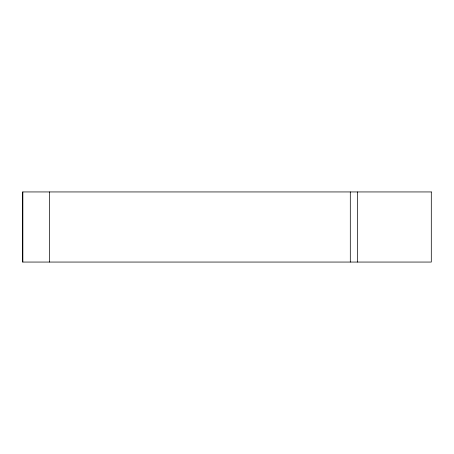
<?xml version="1.0" encoding="UTF-8"?>
<svg xmlns="http://www.w3.org/2000/svg" width="454" height="454" viewBox="0 0 454 454"><rect width="100%" height="100%" fill="white"/><g stroke="black" fill="none" stroke-linecap="round" stroke-linejoin="round"><path stroke-width="0.68" d="M357.434 191.94L357.434 262.06M350.301 191.94L350.301 262.06M49.639 191.94L49.639 262.06M22.819 191.94L22.819 262.06M431.3 191.94L22.7 191.94L22.7 262.06L431.3 262.06L431.3 191.94"/></g></svg>
